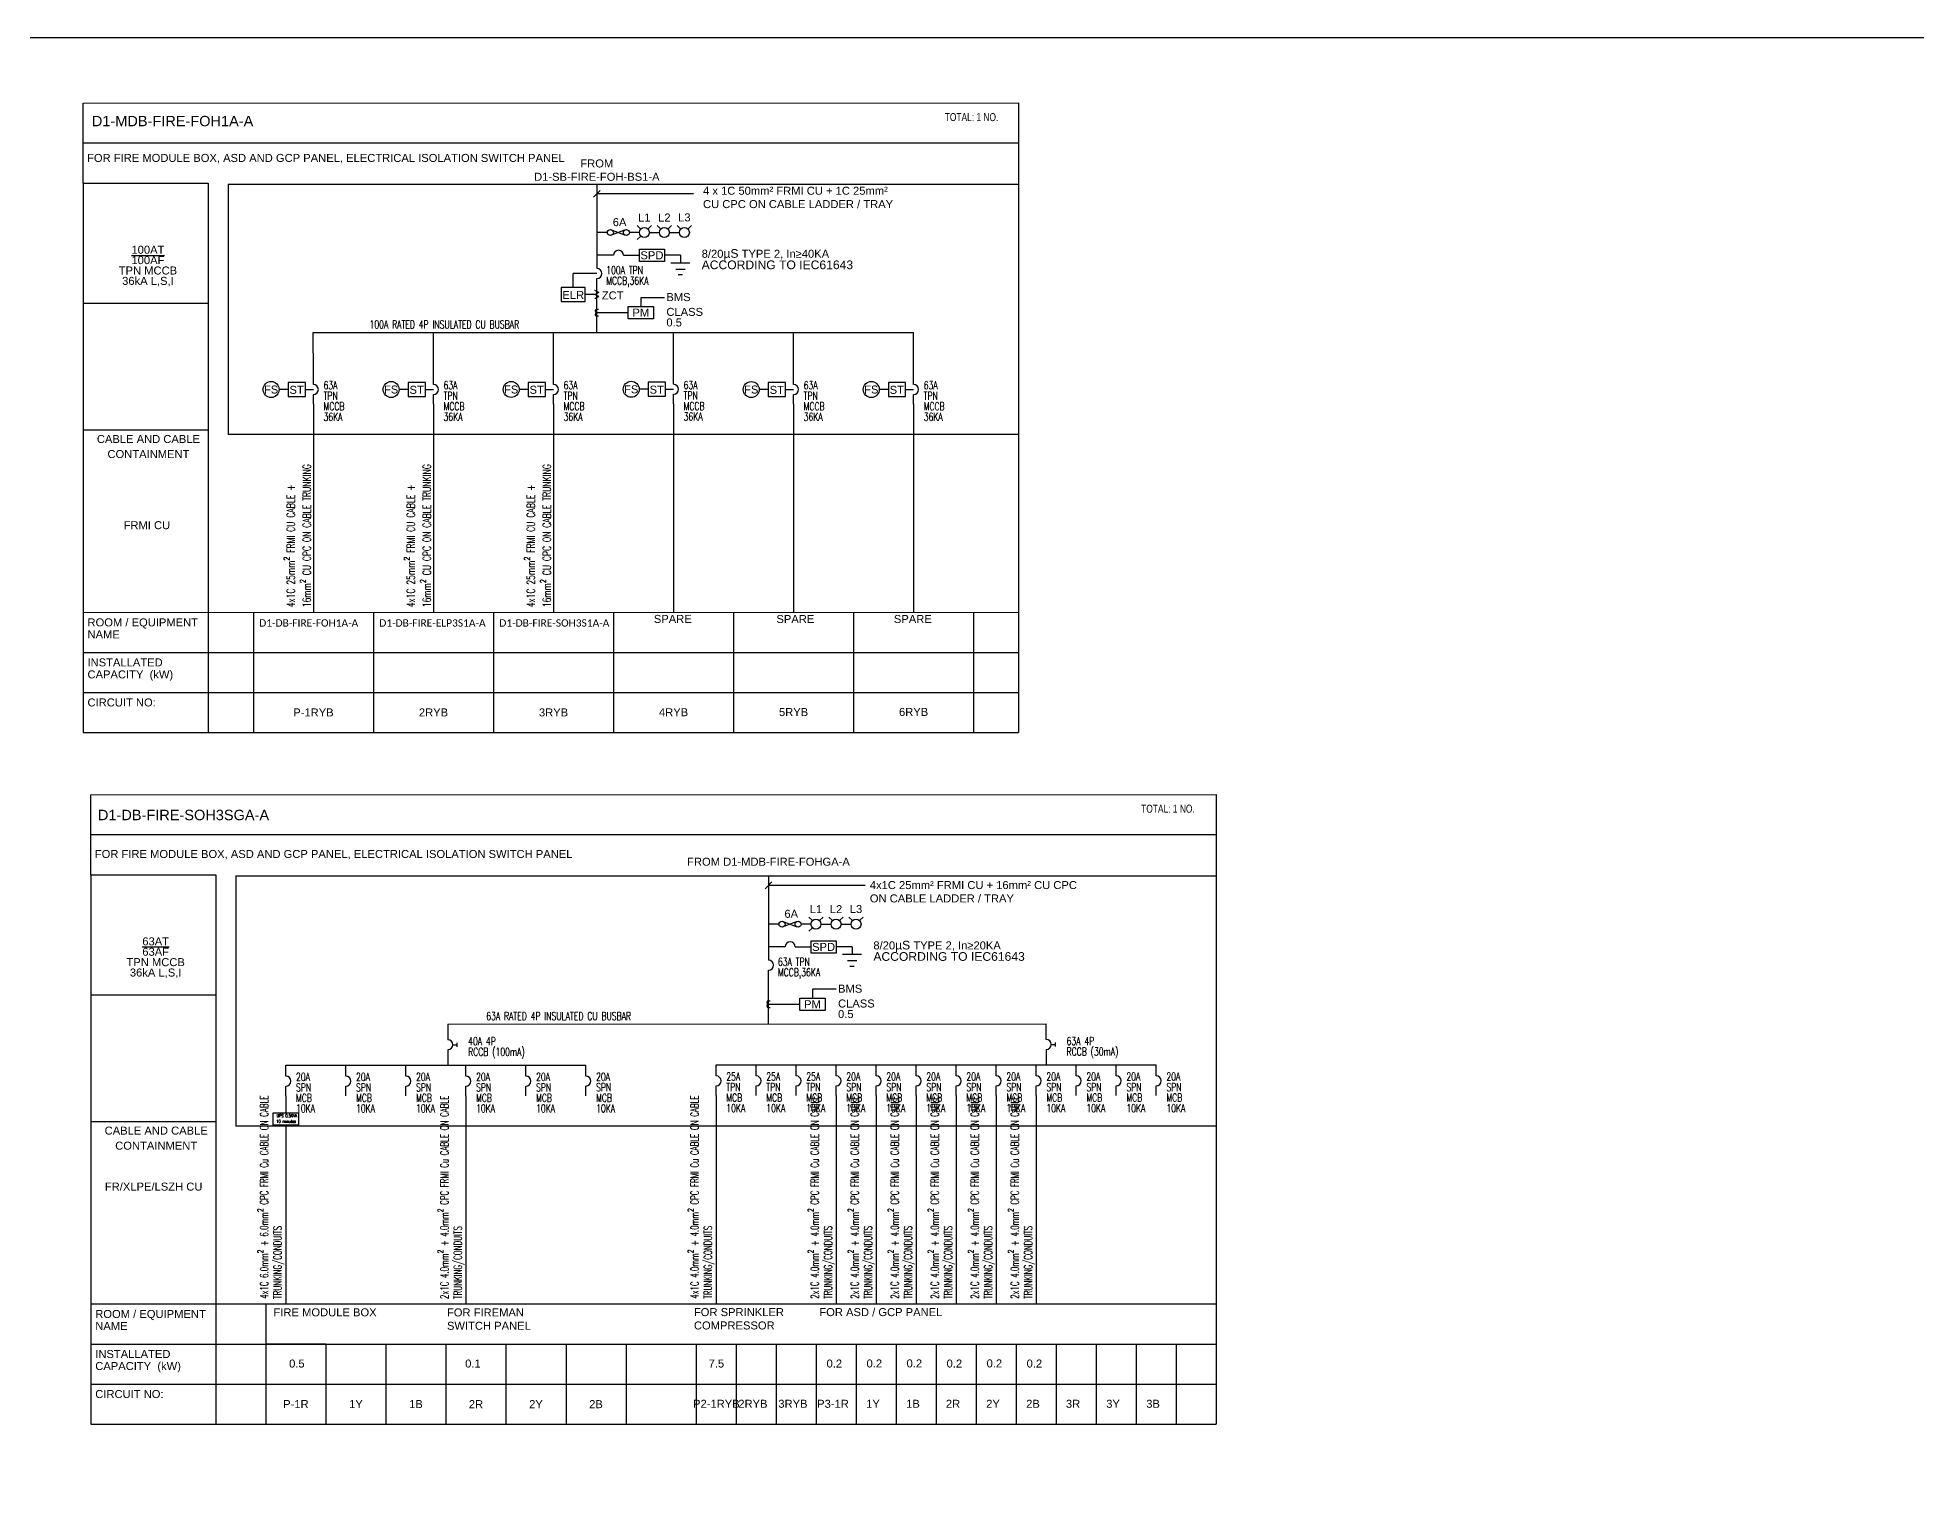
# Model space of a CAD drawing. Header units: inches. Extents: x 155818 to 1515405, y 4999 to 215277.
# Drawn here: x 634386 to 681343, y 179330 to 215277 of the extents above; entities that cross this region are included whole.
import ezdxf
from ezdxf.enums import TextEntityAlignment as Align

# ---------------------------------------------------------------- set-up
doc = ezdxf.new("R2010")
doc.units = ezdxf.units.IN
doc.header["$MEASUREMENT"] = 0
for name, color, linetype in [('-ME-E-Sch DB', 7, 'Continuous'), ('-ME-E-Sch DB_Tx', 7, 'Continuous'), ('-ME-E-Sch Main SLD', 7, 'Continuous'), ('E-_ELEC----_E-', 7, 'Continuous'), ('E_ELEC----_E-', 7, 'Continuous'), ('ELE SHAFT', 1, 'Continuous')]:
    doc.layers.add(name, color=color, linetype=linetype)
doc.styles.add('-ME-Romans', font='romans.shx', dxfattribs={"width": 0.7})
doc.styles.add('-ME_Romans', font='romans.shx', dxfattribs={"width": 0.8})
doc.styles.add('arial', font='arial.ttf')
doc.styles.get("Standard").update_dxf_attribs({"font": 'arial.ttf'})
doc.dimstyles.get("Standard").update_dxf_attribs({"dimtxt": 0.18, "dimasz": 0.18, "dimexe": 0.18, "dimexo": 0.0625, "dimgap": 0.09, "dimtad": 0, "dimtih": 1, "dimtoh": 1, "dimdec": 4, "dimzin": 0, "dimdsep": 46, "dimtxsty": 'Standard', "dimcen": 0.09, "dimadec": 0, "dimazin": 0, "dimtfac": 1, "dimtdec": 4, "dimtofl": 0, "dimtmove": 0, "dimatfit": 3, "dimfxl": 1, "dimtolj": 1, "dimtzin": 0, "dimarcsym": 0})

# ---------------------------------------------------------------- blocks, each defined once
blk = doc.blocks.new('ELEC0302')
at = {"layer": 'E_ELEC----_E-'}
blk.add_arc((0, 0), 250, 270, 90, dxfattribs=at)
blk = doc.blocks.new('COIL_1')
at = {"ltscale": 0.5}
for p, q in [((0, 2.5), (1.2, 2.5)), ((0, -2.5), (1.2, -2.5))]:
    blk.add_line(p, q, dxfattribs=at)
for centre in [(0, 1.3), (0, -1.3)]:
    blk.add_arc(centre, 1.26, 90, 270, dxfattribs=at)
blk = doc.blocks.new('ELEC0327')
for p, q in [((151, 57), (-151, -57)), ((-151, 57), (151, -57))]:
    blk.add_line(p, q)
for centre in [(-200, 0), (200, 0)]:
    blk.add_circle(centre, 75)
blk = doc.blocks.new('ELEC0334')
for p, q in [((-191, 101), (0, 202)), ((-191, 101), (0, 0)), ((-191, -101), (0, 0)), ((-191, -101), (0, -202))]:
    blk.add_line(p, q)
blk = doc.blocks.new('ELEC0303')
at = {"layer": 'E_ELEC----_E-'}
for p, q in [((250, 0), (450, 0)), ((450, 100), (450, -100))]:
    blk.add_line(p, q, dxfattribs=at)
blk.add_arc((0, 0), 250, 270, 90, dxfattribs=at)

msp = doc.modelspace()

# ---------------------------------------------------------------- linework, layer by layer
at = {"layer": '-ME-E-Sch DB', "color": 1}
for p, q in [((635524, 211641), (638648, 211641)), ((635524, 211641), (635524, 197917)), ((638648, 211641), (638648, 197917)), ((639148, 211611), (658900, 211613)), ((639148, 211611), (639148, 205363)), ((648277, 211288), (648450, 211461)), ((648363, 211611), (648363, 209506)), ((650776, 211375), (648364, 211375)), ((649030, 209838), (649426, 209838)), ((650451, 209838), (650056, 209838)), ((650216, 209653), (650686, 209653)), ((650335, 209495), (650572, 209495)), ((650451, 209838), (650451, 209653)), ((648069, 209030), (647469, 209030)), ((647469, 209030), (647469, 208680)), ((648363, 209381), (647769, 209381)), ((647769, 209030), (647769, 209381)), ((648069, 208680), (648069, 209030)), ((648363, 207910), (648363, 209256)), ((650394, 209355), (650508, 209355)), ((635524, 208641), (638648, 208641)), ((647469, 208680), (648069, 208680)), ((648364, 208855), (648069, 208855)), ((641278, 207909), (656278, 207912)), ((641081, 206660), (640649, 206660)), ((640649, 206660), (640649, 206310)), ((641081, 206310), (641081, 206660)), ((644081, 206660), (643649, 206660)), ((643649, 206660), (643649, 206310)), ((644081, 206310), (644081, 206660)), ((647081, 206661), (646649, 206661)), ((646649, 206661), (646649, 206311)), ((647081, 206311), (647081, 206661)), ((650081, 206665), (649649, 206665)), ((649649, 206665), (649649, 206315)), ((650081, 206315), (650081, 206665)), ((653081, 206659), (652649, 206659)), ((652649, 206659), (652649, 206309)), ((653081, 206309), (653081, 206659)), ((656081, 206660), (655649, 206660)), ((655649, 206660), (655649, 206310)), ((656081, 206310), (656081, 206660)), ((640649, 206485), (640423, 206485)), ((640649, 206310), (641081, 206310)), ((641081, 206485), (641279, 206485)), ((641279, 206119), (641279, 206360)), ((643649, 206485), (643423, 206485)), ((643649, 206310), (644081, 206310)), ((644081, 206485), (644279, 206485)), ((644279, 206119), (644279, 206360)), ((646649, 206486), (646423, 206486)), ((646649, 206311), (647081, 206311)), ((647081, 206486), (647279, 206486)), ((647279, 206120), (647279, 206361)), ((649649, 206490), (649423, 206490)), ((649649, 206315), (650081, 206315)), ((650081, 206490), (650279, 206490)), ((650279, 206124), (650279, 206365)), ((652649, 206484), (652423, 206484)), ((652649, 206309), (653081, 206309)), ((653081, 206484), (653279, 206484)), ((653279, 206118), (653279, 206359)), ((655649, 206485), (655423, 206485)), ((655649, 206310), (656081, 206310)), ((656081, 206485), (656279, 206485)), ((656279, 206119), (656279, 206360)), ((641279, 206119), (641281, 200918)), ((644279, 206116), (644281, 200915)), ((647279, 206124), (647281, 200924)), ((650279, 206124), (650281, 200924)), ((653279, 206122), (653281, 200921)), ((656279, 206123), (656281, 200923)), ((635534, 205480), (638654, 205480)), ((658900, 205363), (639148, 205363)), ((635534, 200917), (658900, 200918)), ((639781, 200918), (639781, 197917)), ((642781, 200918), (642781, 197917)), ((645781, 200918), (645781, 197917)), ((648781, 200918), (648781, 197917)), ((651781, 200918), (651781, 197917)), ((654781, 200918), (654781, 197917)), ((657781, 200918), (657781, 197917)), ((635534, 199917), (658900, 199917)), ((635534, 198917), (658900, 198917)), ((635524, 197917), (658900, 197917)), ((635717, 194362), (638842, 194362)), ((635717, 194362), (635717, 180638)), ((638842, 194362), (638842, 180638)), ((639342, 194331), (663846, 194333)), ((639342, 194331), (639342, 188084)), ((652567, 194009), (652740, 194182)), ((652654, 194331), (652654, 192226)), ((655066, 194095), (652654, 194095)), ((653321, 192559), (653717, 192559)), ((654742, 192559), (654346, 192559)), ((654742, 192559), (654742, 192374)), ((654507, 192374), (654977, 192374)), ((654626, 192216), (654862, 192216)), ((654685, 192076), (654798, 192076)), ((652654, 190631), (652654, 191976)), ((635717, 191362), (638842, 191362)), ((644638, 190632), (659594, 190633)), ((644638, 190631), (644639, 190241)), ((659594, 190248), (659594, 190638)), ((640591, 189602), (648091, 189606)), ((651344, 189337), (651344, 189609)), ((651344, 189609), (662344, 189609)), ((640591, 188839), (640591, 189081)), ((640591, 188839), (640591, 188417)), ((642091, 188839), (642091, 189081)), ((643591, 188840), (643591, 189081)), ((645091, 188840), (645091, 189082)), ((645091, 188840), (645093, 183640)), ((646591, 188840), (646591, 189082)), ((648091, 188842), (648091, 189083)), ((651344, 188846), (651344, 189087)), ((651344, 188846), (651346, 183646)), ((652344, 188846), (652344, 189087)), ((653344, 188846), (653344, 189087)), ((654344, 188846), (654344, 189087)), ((654344, 188846), (654346, 183646)), ((655344, 188846), (655344, 189087)), ((655344, 188846), (655346, 183646)), ((656344, 188846), (656344, 189087)), ((656344, 188846), (656346, 183646)), ((657344, 188846), (657344, 189087)), ((657344, 188846), (657346, 183646)), ((658344, 188846), (658344, 189087)), ((658344, 188846), (658346, 183646)), ((659344, 188846), (659344, 189087)), ((659344, 188846), (659346, 183646)), ((660344, 188846), (660344, 189087)), ((661344, 188846), (661344, 189087)), ((662344, 188846), (662344, 189087)), ((635728, 188200), (638847, 188200)), ((663846, 188083), (639342, 188084)), ((640591, 188104), (640593, 183639)), ((635728, 183638), (663846, 183639)), ((640093, 183638), (640093, 180638)), ((635727, 182638), (663846, 182637)), ((641593, 182638), (641593, 180638)), ((643093, 182638), (643093, 180638)), ((644593, 182638), (644593, 180638)), ((646093, 182638), (646093, 180638)), ((647593, 182638), (647593, 180638)), ((649093, 182638), (649093, 180638)), ((650846, 182638), (650846, 180637)), ((651846, 182638), (651846, 180637)), ((652846, 182638), (652846, 180637)), ((653846, 182638), (653846, 180637)), ((654846, 182638), (654846, 180637)), ((655846, 182638), (655846, 180637)), ((656846, 182638), (656846, 180637)), ((657846, 182638), (657846, 180637)), ((658846, 182638), (658846, 180637)), ((659846, 182638), (659846, 180637)), ((660846, 182638), (660846, 180637)), ((661846, 182638), (661846, 180637)), ((662846, 182638), (662846, 180637)), ((663846, 182638), (663846, 180637)), ((635727, 181638), (663846, 181637)), ((635717, 180638), (663846, 180637))]:
    msp.add_line(p, q, dxfattribs=at)
for points in [[(635524, 211641), (635524, 213641), (658900, 213643), (658900, 197917)], [(658900, 212643), (635524, 212641)], [(648613, 210407), (648363, 210407)], [(649426, 210407), (649176, 210407)], [(648780, 209838), (648363, 209838)], [(648363, 208406), (649148, 208406)], [(641279, 206882), (641278, 207909)], [(644279, 206882), (644278, 207909)], [(647279, 206883), (647278, 207910)], [(650279, 206887), (650278, 207914)], [(653279, 206881), (653278, 207908)], [(656279, 206882), (656278, 207909)], [(641279, 206610), (641279, 206882)], [(644279, 206610), (644279, 206882)], [(647279, 206611), (647279, 206883)], [(650279, 206615), (650279, 206887)], [(653279, 206609), (653279, 206881)], [(656279, 206610), (656279, 206882)], [(635717, 194362), (635717, 196362), (663846, 196363), (663846, 180637)], [(663846, 195363), (635717, 195362)], [(652904, 193127), (652654, 193127)], [(653717, 193127), (653467, 193127)], [(653071, 192559), (652654, 192559)], [(652654, 191127), (653438, 191127)], [(644639, 189991), (644639, 189602)], [(659594, 189998), (659594, 189609)], [(640591, 189331), (640591, 189602)], [(642091, 189331), (642091, 189602)], [(643591, 189331), (643591, 189603)], [(645091, 189332), (645091, 189603)], [(646591, 189332), (646591, 189603)], [(648091, 189333), (648091, 189605)], [(652344, 189337), (652344, 189609)], [(653344, 189337), (653344, 189609)], [(654344, 189337), (654344, 189609)], [(655344, 189337), (655344, 189609)], [(656344, 189337), (656344, 189609)], [(657344, 189337), (657344, 189609)], [(658344, 189337), (658344, 189609)], [(659344, 189337), (659344, 189609)], [(660344, 189337), (660344, 189609)], [(661344, 189337), (661344, 189609)], [(662344, 189337), (662344, 189609)]]:
    msp.add_lwpolyline(points, dxfattribs=at)
for points in [[(649426, 209991), (650056, 209991), (650056, 209685), (649426, 209685)], [(649148, 208559), (649777, 208559), (649777, 208253), (649148, 208253)], [(653717, 192712), (654346, 192712), (654346, 192406), (653717, 192406)], [(653438, 191280), (654068, 191280), (654068, 190974), (653438, 190974)]]:
    msp.add_lwpolyline(points, close=True, dxfattribs=at)
for centre in [(640223, 206485), (643223, 206485), (646223, 206486), (649223, 206490), (652223, 206484), (655223, 206485)]:
    msp.add_circle(centre, 200, dxfattribs=at)
at = {"layer": '-ME-E-Sch Main SLD', "color": 1}
msp.add_line((641593, 182638), (640093, 182638), dxfattribs=at)
msp.add_line((641593, 182638), (640093, 182638), dxfattribs=at)
msp.add_lwpolyline([(576918, 215277), (682193, 215277), (682193, 134327), (576918, 134327)], close=True)
at = {"layer": 'Defpoints'}
msp.add_lwpolyline([(576918, 215277), (682193, 215277), (682193, 134327), (576918, 134327)], close=True, dxfattribs=at)
at = {"layer": 'E-_ELEC----_E-', "color": 1}
for p, q in [((649463, 210495), (649374, 210583)), ((649639, 210495), (649728, 210583)), ((649676, 210407), (649926, 210407)), ((649963, 210495), (649874, 210583)), ((650139, 210495), (650228, 210583)), ((650176, 210407), (650426, 210407)), ((650463, 210495), (650374, 210583)), ((650639, 210495), (650728, 210583)), ((649463, 210318), (649374, 210230)), ((653753, 193216), (653665, 193304)), ((653753, 193039), (653665, 192951)), ((653930, 193216), (654018, 193304)), ((653967, 193127), (654217, 193127)), ((654253, 193216), (654165, 193304)), ((654430, 193216), (654518, 193304)), ((654467, 193127), (654717, 193127)), ((654753, 193216), (654665, 193304)), ((654930, 193216), (655018, 193304))]:
    msp.add_line(p, q, dxfattribs=at)
for centre in [(649551, 210407), (650051, 210407), (650551, 210407), (653841, 193127), (654341, 193127), (654841, 193127)]:
    msp.add_circle(centre, 125, dxfattribs=at)
at = {"layer": 'ELE SHAFT', "color": 1}
msp.add_lwpolyline([(640278, 188417), (640905, 188417), (640905, 188104), (640278, 188104)], close=True, dxfattribs=at)

# ---------------------------------------------------------------- block references
at = {"layer": '-ME-E-Sch DB', "color": 1}
for p in [(648901, 210407), (653192, 193127)]:
    msp.add_blockref('ELEC0327', p, dxfattribs=at)
at = {"layer": '-ME-E-Sch DB', "color": 1, "xscale": 0.5, "yscale": 0.5, "zscale": 0.5}
for name, p, rotation in [('ELEC0302', (648905, 209838), 90), ('ELEC0334', (648316, 208855), 180), ('ELEC0302', (653196, 192559), 90)]:
    msp.add_blockref(name, p, dxfattribs=dict(at, rotation=rotation))
at = {"layer": '-ME-E-Sch DB', "color": 1}
for name, p, xscale, yscale, zscale in [('ELEC0302', (648363, 209381), 0.5, 0.5, 0.5), ('COIL_1', (648363, 208406), 33.333333, 33.333333, 33.333333), ('ELEC0302', (641279, 206485), 0.5, 0.5, 0.5), ('ELEC0302', (644279, 206485), 0.5, 0.5, 0.5), ('ELEC0302', (647279, 206486), 0.5, 0.5, 0.5), ('ELEC0302', (650279, 206490), 0.5, 0.5, 0.5), ('ELEC0302', (656279, 206485), 0.5, 0.5, 0.5), ('ELEC0302', (653279, 206484), 0.5, 0.5, 0.5), ('ELEC0302', (652654, 192101), 0.5, 0.5, 0.5), ('COIL_1', (652654, 191127), 33.333333, 33.333333, 33.333333), ('ELEC0303', (644639, 190116), 0.5, 0.5, 0.5), ('ELEC0303', (659594, 190123), 0.5, 0.5, 0.5), ('ELEC0302', (640591, 189206), 0.5, 0.5, 0.5), ('ELEC0302', (642091, 189206), 0.5, 0.5, 0.5), ('ELEC0302', (643591, 189206), 0.5, 0.5, 0.5), ('ELEC0302', (645091, 189207), 0.5, 0.5, 0.5), ('ELEC0302', (646591, 189207), 0.5, 0.5, 0.5), ('ELEC0302', (648091, 189208), 0.5, 0.5, 0.5), ('ELEC0302', (651344, 189212), 0.5, 0.5, 0.5), ('ELEC0302', (652344, 189212), 0.5, 0.5, 0.5), ('ELEC0302', (653344, 189212), 0.5, 0.5, 0.5), ('ELEC0302', (654344, 189212), 0.5, 0.5, 0.5), ('ELEC0302', (655344, 189212), 0.5, 0.5, 0.5), ('ELEC0302', (656344, 189212), 0.5, 0.5, 0.5), ('ELEC0302', (657344, 189212), 0.5, 0.5, 0.5), ('ELEC0302', (658344, 189212), 0.5, 0.5, 0.5), ('ELEC0302', (659344, 189212), 0.5, 0.5, 0.5), ('ELEC0302', (660344, 189212), 0.5, 0.5, 0.5), ('ELEC0302', (661344, 189212), 0.5, 0.5, 0.5), ('ELEC0302', (662344, 189212), 0.5, 0.5, 0.5)]:
    msp.add_blockref(name, p, dxfattribs=dict(at, xscale=xscale, yscale=yscale, zscale=zscale))

# ---------------------------------------------------------------- texts
for s, p in [('SPD', (649741, 209838)), ('PM', (649463, 208406)), ('SPD', (654031, 192559)), ('PM', (653753, 191127))]:
    msp.add_text(s, height=200, dxfattribs=at).set_placement(p, align=Align.MIDDLE_CENTER)
at = {"layer": '-ME-E-Sch DB', "color": 1, "style": 'arial'}
for s, p in [('ELR', (647502, 208747)), ('ST', (640682, 206377)), ('ST', (643682, 206377)), ('ST', (646682, 206378)), ('ST', (649682, 206382)), ('ST', (652682, 206376)), ('ST', (655682, 206377))]:
    msp.add_text(s, height=200, dxfattribs=at).set_placement(p)
for p in [(640223, 206485), (643223, 206485), (646223, 206486), (649223, 206490), (652223, 206484), (655223, 206485)]:
    msp.add_text('FS', height=200, dxfattribs=at).set_placement(p, align=Align.MIDDLE)
at = {"layer": '-ME-E-Sch DB', "color": 1, "style": '-ME-Romans', "width": 0.7}
for s, p in [('UPS 0.5KVA', (640361, 188302)), ('10 minutes', (640352, 188164))]:
    msp.add_text(s, height=75, dxfattribs=at).set_placement(p)
at = {"layer": '-ME-E-Sch DB', "color": 1, "char_height": 200, "attachment_point": 1}
for s, insert, width in [(' 4 x 1C 50mm² FRMI CU + 1C 25mm² \\P CU CPC ON CABLE LADDER / TRAY   ', (650940, 211551), 5713.27), ('4x1C 25mm² FRMI CU + 16mm² CU CPC\\PON CABLE LADDER / TRAY', (655186, 194204), 8064.47)]:
    msp.add_mtext(s, dxfattribs=dict(at, insert=insert, width=width))
at = {"layer": '-ME-E-Sch DB', "color": 1, "char_height": 200, "attachment_point": 1, "line_spacing_factor": 0.789273}
for s, insert, width in [('6A', (648762, 210766), 921.41), ('CLASS 0.5', (650102, 208524), 737.13), ('BMS', (650102, 208894), 737.13), ('6A', (653052, 193486), 921.41), ('BMS', (654392, 191615), 737.13), ('CLASS 0.5', (654392, 191245), 737.13)]:
    msp.add_mtext(s, dxfattribs=dict(at, insert=insert, width=width))
at = {"layer": '-ME-E-Sch DB', "color": 1, "char_height": 200, "attachment_point": 1, "line_spacing_factor": 0.789273, "style": '-ME-Romans'}
for s, insert, width in [('{\\W1;\\fArial|b0|i0|c0|p34;8/20\\H1.08333x;µS\\H0.92308x; TYPE 2, In≥40KA \\P\\H1.08333x;ACCORDING TO IEC61643}', (650984, 209993), 6030.79), ('100A RATED 4P INSULATED CU BUSBAR', (642683, 208210), 6030.79), ('{\\W1;\\fArial|b0|i0|c0|p34;8/20\\H1.08333x;µS\\H0.92308x; TYPE 2, In≥20KA \\P\\H1.08333x;ACCORDING TO IEC61643}', (655275, 192713), 6030.79), ('63A RATED 4P INSULATED CU BUSBAR', (645600, 190931), 6030.79), ('40A 4P\\PRCCB (100mA)', (645148, 190302), 2497.13), ('63A 4P\\PRCCB (30mA)', (660104, 190308), 2497.13)]:
    msp.add_mtext(s, dxfattribs=dict(at, insert=insert, width=width))
at = {"layer": '-ME-E-Sch DB', "color": 1, "insert": (648488, 208835), "char_height": 200, "width": 773.59, "attachment_point": 4, "style": 'arial'}
msp.add_mtext('\\pxsm0.8,ql;ZCT', dxfattribs=at)
at = {"layer": '-ME-E-Sch DB_Tx', "color": 1}
for s, p in [('D1-MDB-FIRE-FOH1A-A ', (635743, 213062)), ('D1-DB-FIRE-SOH3SGA-A ', (635895, 195725))]:
    msp.add_text(s, height=260, dxfattribs=at).set_placement(p)
at = {"layer": '-ME-E-Sch DB_Tx', "color": 1, "width": 0.75}
for p in [(657059, 213291), (661968, 196012)]:
    msp.add_text('TOTAL: 1 NO.', height=200, dxfattribs=at).set_placement(p, align=Align.MIDDLE_LEFT)
at = {"layer": '-ME-E-Sch DB_Tx', "color": 1}
for s, p in [('ROOM / EQUIPMENT ', (635634, 200667)), ('NAME', (635634, 200367)), ('INSTALLATED ', (635634, 199667)), ('CAPACITY  (kW)', (635634, 199367)), ('CIRCUIT NO:', (635634, 198667)), ('ROOM / EQUIPMENT ', (635828, 183388)), ('NAME', (635828, 183088)), ('CAPACITY  (kW)', (635828, 182088)), ('INSTALLATED ', (635828, 182388)), ('CIRCUIT NO:', (635828, 181388))]:
    msp.add_text(s, height=200, dxfattribs=at).set_placement(p, align=Align.MIDDLE_LEFT)
for s, p in [('P-1RYB', (641281, 198417)), ('2RYB', (644281, 198418)), ('3RYB', (647281, 198418)), ('4RYB', (650281, 198422)), ('5RYB', (653281, 198426)), ('6RYB', (656281, 198430)), ('0.5', (640867, 182150)), ('0.1', (645267, 182150)), ('7.5', (651351, 182150)), ('0.2', (654299, 182150)), ('0.2', (655299, 182152)), ('0.2', (656299, 182153)), ('0.2', (657299, 182150)), ('0.2', (658299, 182153)), ('0.2', (659299, 182150)), ('P-1R', (640843, 181138)), ('1Y', (642343, 181138)), ('1B', (643843, 181138)), ('2R', (645343, 181135)), ('2Y', (646843, 181135)), ('2B', (648343, 181135)), ('P2-1RYB', (651351, 181145)), ('2RYB', (652265, 181145)), ('3RYB', (653265, 181145)), ('P3-1R', (654265, 181145)), ('1Y', (655265, 181145)), ('1B', (656265, 181145)), ('2R', (657265, 181145)), ('2Y', (658265, 181145)), ('2B', (659265, 181145)), ('3R', (660265, 181145)), ('3Y', (661265, 181145)), ('3B', (662265, 181145))]:
    msp.add_text(s, height=200, dxfattribs=at).set_placement(p, align=Align.MIDDLE_CENTER)
at = {"layer": '-ME-E-Sch DB_Tx', "color": 1, "char_height": 200}
for s, insert, width, attachment_point in [('FOR FIRE MODULE BOX, ASD AND GCP PANEL, ELECTRICAL ISOLATION SWITCH PANEL', (635624, 212252), 64987.82, 4), ('FROM \\PD1-SB-FIRE-FOH-BS1-A', (648363, 211965), 3878.54, 5), ('{\\fCalibri|b0|i0|c0|p34;\\H0.91667x;\\C256;D1-DB-FIRE-FOH1A-A }', (639926, 200744), 2997.82, 1), ('{\\fCalibri|b0|i0|c0|p34;\\H0.91667x;\\C256;D1-DB-FIRE-ELP3S1A-A }', (642926, 200744), 2997.82, 1), ('{\\fCalibri|b0|i0|c0|p34;\\H0.91667x;\\C256;D1-DB-FIRE-SOH3S1A-A }', (645926, 200744), 2997.82, 1), ('SPARE', (649788, 200853), 1053.41, 1), ('SPARE', (652852, 200851), 1053.41, 1), ('SPARE', (655788, 200851), 1053.41, 1), ('FOR FIRE MODULE BOX, ASD AND GCP PANEL, ELECTRICAL ISOLATION SWITCH PANEL', (635817, 194862), 64987.82, 4), ('FROM D1-MDB-FIRE-FOHGA-A ', (652653, 194686), 9037.73, 5), ('FIRE MODULE BOX', (640283, 183529), 6520.24, 1), ('FOR FIREMAN \\PSWITCH PANEL', (644618, 183527), 6520.24, 1), ('FOR SPRINKLER\\PCOMPRESSOR', (650790, 183535), 6520.24, 1), ('FOR ASD / GCP PANEL ', (653925, 183535), 8875.03, 1)]:
    msp.add_mtext(s, dxfattribs=dict(at, insert=insert, width=width, attachment_point=attachment_point))
at = {"layer": '-ME-E-Sch DB_Tx', "color": 1, "char_height": 200, "width": 4377.18}
for s, insert, attachment_point, line_spacing_factor in [('\\pxsa0.78,qc;{\\L100AT\\P}100AF\\P\\ps*;TPN MCCB\\P36kA L,S,I ', (634956, 210077), 1, 0.778039), ('\\pxqc;CABLE AND CABLE \\PCONTAINMENT', (637157, 205059), 5, 1.128527), ('\\pxqc;\\PFRMI CU', (637118, 203282), 5, 1.128527), ('\\pxsa0.78,qc;{\\L63AT\\P}63AF\\P\\ps*;TPN MCCB\\P36kA L,S,I ', (635149, 192797), 1, 0.778039), ('\\pxqc;CABLE AND CABLE \\PCONTAINMENT', (637351, 187780), 5, 1.128527), ('\\pxqc;\\PFR/XLPE/LSZH CU', (637287, 186757), 5, 1.128527)]:
    msp.add_mtext(s, dxfattribs=dict(at, insert=insert, attachment_point=attachment_point, line_spacing_factor=line_spacing_factor))
at = {"layer": '-ME-E-Sch DB_Tx', "color": 1, "char_height": 200, "attachment_point": 1, "line_spacing_factor": 0.789273, "style": '-ME-Romans'}
for s, insert, width in [('100A TPN  MCCB,36KA', (648599, 209567), 1181.82), ('63A\\PTPN  MCCB\\P36KA', (641533, 206692), 460.71), ('63A\\PTPN  MCCB\\P36KA', (644533, 206693), 460.71), ('63A\\PTPN  MCCB\\P36KA', (647533, 206694), 460.71), ('63A\\PTPN  MCCB\\P36KA', (650533, 206697), 460.71), ('63A\\PTPN  MCCB\\P36KA', (653533, 206691), 460.71), ('63A\\PTPN  MCCB\\P36KA', (656533, 206692), 460.71), ('63A TPN  MCCB,36KA', (652890, 192288), 1181.82), ('20A\\PSPN  MCB\\P10KA', (640846, 189412), 460.71), ('20A\\PSPN\\PMCB\\P10KA', (642346, 189412), 460.71), ('20A\\PSPN MCB\\P10KA', (643846, 189413), 460.71), ('20A\\PSPN  MCB\\P10KA', (645346, 189413), 460.71), ('20A\\PSPN  MCB\\P10KA', (646846, 189413), 460.71), ('20A\\PSPN  MCB\\P10KA', (648346, 189415), 460.71), ('25A\\PTPN  MCB\\P10KA', (651599, 189419), 458.74), ('25A\\PTPN  MCB\\P10KA', (652599, 189419), 458.74), ('25A\\PTPN  MCB\\P10KA', (653599, 189419), 458.74), ('20A\\PSPN  MCB\\P10KA', (654599, 189419), 458.74), ('20A\\PSPN  MCB\\P10KA', (655599, 189419), 458.74), ('20A\\PSPN  MCB\\P10KA', (656599, 189419), 458.74), ('20A\\PSPN  MCB\\P10KA', (657599, 189419), 458.74), ('20A\\PSPN  MCB\\P10KA', (658599, 189419), 458.74), ('20A\\PSPN  MCB\\P10KA', (659599, 189419), 458.74), ('20A\\PSPN  MCB\\P10KA', (660599, 189419), 458.74), ('20A\\PSPN  MCB\\P10KA', (661599, 189419), 458.74), ('20A\\PSPN  MCB\\P10KA', (662599, 189419), 458.74)]:
    msp.add_mtext(s, dxfattribs=dict(at, insert=insert, width=width))
at = {"layer": '-ME-E-Sch DB_Tx', "color": 1, "char_height": 200, "attachment_point": 1, "rotation": 90, "style": '-ME_Romans'}
for s, insert, width in [('\\A1;{\\W0.7;4x1C 25mm{\\H0.7x;\\S2^ ;} FRMI CU CABLE + \\P16mm{\\H0.7x;\\S2^ ;} CU CPC ON CABLE TRUNKING}', (640545, 201044), 4977.45), ('\\A1;{\\W0.7;4x1C 25mm{\\H0.7x;\\S2^ ;} FRMI CU CABLE + \\P16mm{\\H0.7x;\\S2^ ;} CU CPC ON CABLE TRUNKING}', (643545, 201044), 4977.45), ('\\A1;{\\W0.7;4x1C 25mm{\\H0.7x;\\S2^ ;} FRMI CU CABLE + \\P16mm{\\H0.7x;\\S2^ ;} CU CPC ON CABLE TRUNKING}', (646545, 201045), 4977.45), ('\\A1;{\\W0.65;4x1C 6.0mm{\\H0.7x;\\S2^ ;} + 6.0mm{\\H0.7x;\\S2^ ;} CPC FRMI Cu CABLE ON CABLE TRUNKING/CONDUITS}', (639882, 183765), 4536.02), ('\\A1;{\\W0.65;2x1C 4.0mm{\\H0.7x;\\S2^ ;} + 4.0mm{\\H0.7x;\\S2^ ;} CPC FRMI Cu CABLE ON CABLE TRUNKING/CONDUITS}', (644386, 183762), 4536.02), ('\\A1;{\\W0.65;4x1C 4.0mm{\\H0.7x;\\S2^ ;} + 4.0mm{\\H0.7x;\\S2^ ;} CPC FRMI Cu CABLE ON CABLE TRUNKING/CONDUITS}', (650640, 183768), 4536.02), ('\\A1;{\\W0.65;2x1C 4.0mm{\\H0.7x;\\S2^ ;} + 4.0mm{\\H0.7x;\\S2^ ;} CPC FRMI Cu CABLE ON CABLE TRUNKING/CONDUITS}', (653640, 183766), 4536.02), ('\\A1;{\\W0.65;2x1C 4.0mm{\\H0.7x;\\S2^ ;} + 4.0mm{\\H0.7x;\\S2^ ;} CPC FRMI Cu CABLE ON CABLE TRUNKING/CONDUITS}', (654640, 183766), 4536.02), ('\\A1;{\\W0.65;2x1C 4.0mm{\\H0.7x;\\S2^ ;} + 4.0mm{\\H0.7x;\\S2^ ;} CPC FRMI Cu CABLE ON CABLE TRUNKING/CONDUITS}', (655640, 183767), 4536.02), ('\\A1;{\\W0.65;2x1C 4.0mm{\\H0.7x;\\S2^ ;} + 4.0mm{\\H0.7x;\\S2^ ;} CPC FRMI Cu CABLE ON CABLE TRUNKING/CONDUITS}', (656640, 183767), 4536.02), ('\\A1;{\\W0.65;2x1C 4.0mm{\\H0.7x;\\S2^ ;} + 4.0mm{\\H0.7x;\\S2^ ;} CPC FRMI Cu CABLE ON CABLE TRUNKING/CONDUITS}', (657640, 183767), 4536.02), ('\\A1;{\\W0.65;2x1C 4.0mm{\\H0.7x;\\S2^ ;} + 4.0mm{\\H0.7x;\\S2^ ;} CPC FRMI Cu CABLE ON CABLE TRUNKING/CONDUITS}', (658640, 183767), 4536.02)]:
    msp.add_mtext(s, dxfattribs=dict(at, insert=insert, width=width))
at = {"layer": 'E-_ELEC----_E-', "color": 1, "ltscale": 10, "char_height": 200, "width": 200, "attachment_point": 8, "style": 'arial'}
for s, insert in [('\\pxqc;L1', (649551, 210682)), ('\\pxqc;L2', (650051, 210682)), ('\\pxqc;L3', (650551, 210682)), ('\\pxqc;L1', (653841, 193402)), ('\\pxqc;L2', (654341, 193402)), ('\\pxqc;L3', (654841, 193402))]:
    msp.add_mtext(s, dxfattribs=dict(at, insert=insert))

# ---------------------------------------------------------------- leaders
at = {"layer": '-ME-E-Sch DB', "color": 1}
for points in [[(650051, 208779), (649465, 208779), (649465, 208559)], [(654341, 191500), (653756, 191500), (653756, 191280)]]:
    msp.add_leader(points, dimstyle='Standard', dxfattribs=at)

doc.saveas('drawing.dxf')
